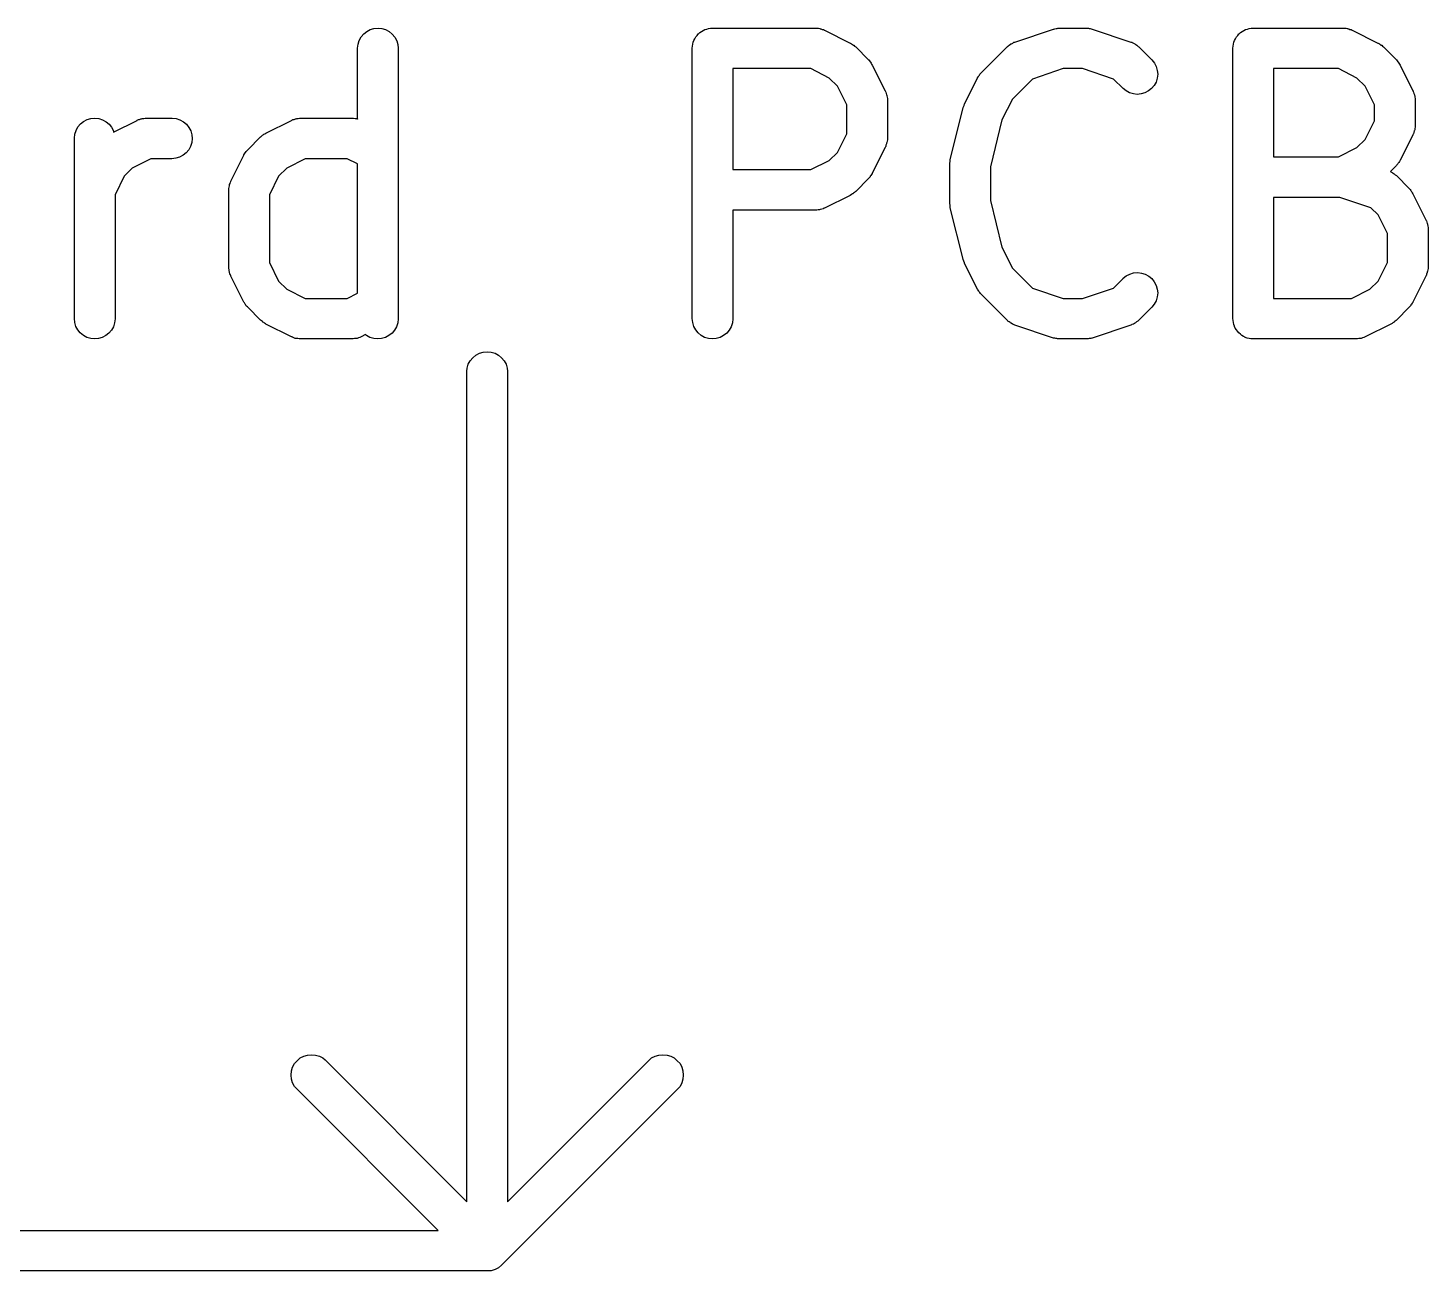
# Model space of a CAD drawing. Extents: x 123.2 to 171.9, y -130.5 to -87.1.
# Drawn here: x 157.2 to 162.38, y -130.47 to -125.88 of the extents above; entities that cross this region are included whole.
import ezdxf

# ---------------------------------------------------------------- set-up
doc = ezdxf.new("R2010")
doc.units = 0
doc.header["$MEASUREMENT"] = 0
doc.layers.add('BLACK', color=7, linetype='CONTINUOUS')

msp = doc.modelspace()

# ---------------------------------------------------------------- linework, layer by layer
at = {"layer": 'BLACK', "linetype": 'CONTINUOUS'}
for p, q in [((158.443, -125.899), (158.454, -125.89)), ((158.454, -125.89), (158.467, -125.883)), ((158.467, -125.883), (158.481, -125.879)), ((158.481, -125.879), (158.496, -125.877)), ((158.496, -125.877), (158.51, -125.879)), ((158.51, -125.879), (158.524, -125.883)), ((158.524, -125.883), (158.537, -125.89)), ((158.537, -125.89), (158.548, -125.9)), ((159.681, -125.899), (159.686, -125.894)), ((159.686, -125.894), (159.692, -125.89)), ((159.692, -125.89), (159.699, -125.886)), ((159.692, -125.89), (159.692, -125.89)), ((159.692, -125.89), (159.692, -125.89)), ((159.699, -125.886), (159.705, -125.883)), ((159.705, -125.883), (159.712, -125.881)), ((159.705, -125.883), (159.705, -125.883)), ((159.705, -125.883), (159.705, -125.883)), ((159.712, -125.881), (159.719, -125.879)), ((159.719, -125.879), (159.726, -125.878)), ((159.719, -125.879), (159.719, -125.879)), ((159.719, -125.879), (159.719, -125.879)), ((159.726, -125.878), (159.733, -125.877)), ((159.733, -125.877), (160.114, -125.877)), ((160.114, -125.877), (160.115, -125.877)), ((160.115, -125.877), (160.118, -125.878)), ((160.118, -125.878), (160.12, -125.878)), ((160.12, -125.878), (160.125, -125.878)), ((160.125, -125.878), (160.13, -125.879)), ((160.13, -125.879), (160.132, -125.88)), ((160.132, -125.88), (160.134, -125.88)), ((160.134, -125.88), (160.139, -125.882)), ((160.139, -125.882), (160.144, -125.883)), ((160.144, -125.883), (160.146, -125.885)), ((160.146, -125.885), (160.148, -125.885)), ((160.148, -125.885), (160.243, -125.933)), ((160.852, -125.929), (160.995, -125.881)), ((160.995, -125.881), (160.996, -125.881)), ((160.996, -125.881), (161, -125.88)), ((161, -125.88), (161.004, -125.879)), ((161.004, -125.879), (161.008, -125.879)), ((161.008, -125.879), (161.011, -125.878)), ((161.011, -125.878), (161.015, -125.878)), ((161.015, -125.878), (161.019, -125.877)), ((161.019, -125.877), (161.114, -125.877)), ((161.114, -125.877), (161.115, -125.877)), ((161.115, -125.877), (161.12, -125.878)), ((161.12, -125.878), (161.124, -125.878)), ((161.124, -125.878), (161.127, -125.879)), ((161.127, -125.879), (161.13, -125.879)), ((161.13, -125.879), (161.134, -125.88)), ((161.134, -125.88), (161.138, -125.881)), ((161.138, -125.881), (161.281, -125.929)), ((161.681, -125.899), (161.686, -125.894)), ((161.686, -125.894), (161.692, -125.89)), ((161.692, -125.89), (161.699, -125.886)), ((161.692, -125.89), (161.692, -125.89)), ((161.692, -125.89), (161.692, -125.89)), ((161.699, -125.886), (161.705, -125.883)), ((161.705, -125.883), (161.712, -125.881)), ((161.705, -125.883), (161.705, -125.883)), ((161.705, -125.883), (161.705, -125.883)), ((161.712, -125.881), (161.719, -125.879)), ((161.719, -125.879), (161.726, -125.878)), ((161.719, -125.879), (161.719, -125.879)), ((161.719, -125.879), (161.719, -125.879)), ((161.726, -125.878), (161.733, -125.877)), ((161.733, -125.877), (162.067, -125.877)), ((162.067, -125.877), (162.068, -125.877)), ((162.068, -125.877), (162.07, -125.878)), ((162.07, -125.878), (162.072, -125.878)), ((162.072, -125.878), (162.077, -125.878)), ((162.077, -125.878), (162.082, -125.879)), ((162.082, -125.879), (162.084, -125.88)), ((162.084, -125.88), (162.087, -125.88)), ((162.087, -125.88), (162.091, -125.882)), ((162.091, -125.882), (162.096, -125.883)), ((162.096, -125.883), (162.098, -125.885)), ((162.098, -125.885), (162.1, -125.885)), ((162.1, -125.885), (162.195, -125.933)), ((158.42, -125.951), (158.422, -125.937)), ((158.422, -125.937), (158.426, -125.923)), ((158.426, -125.923), (158.433, -125.91)), ((158.433, -125.91), (158.443, -125.899)), ((158.548, -125.9), (158.558, -125.911)), ((158.558, -125.911), (158.565, -125.924)), ((158.565, -125.924), (158.569, -125.938)), ((158.569, -125.938), (158.57, -125.952)), ((159.658, -125.951), (159.659, -125.944)), ((159.659, -125.944), (159.66, -125.937)), ((159.66, -125.937), (159.662, -125.93)), ((159.66, -125.937), (159.66, -125.937)), ((159.66, -125.937), (159.66, -125.937)), ((159.662, -125.93), (159.664, -125.923)), ((159.664, -125.923), (159.668, -125.917)), ((159.664, -125.923), (159.664, -125.923)), ((159.664, -125.923), (159.664, -125.923)), ((159.668, -125.917), (159.671, -125.91)), ((159.671, -125.91), (159.676, -125.905)), ((159.671, -125.91), (159.671, -125.91)), ((159.671, -125.91), (159.671, -125.91)), ((159.676, -125.905), (159.68, -125.899)), ((159.68, -125.899), (159.681, -125.899)), ((159.681, -125.899), (159.681, -125.899)), ((160.243, -125.933), (160.244, -125.933)), ((160.244, -125.933), (160.248, -125.936)), ((160.248, -125.936), (160.251, -125.938)), ((160.251, -125.938), (160.254, -125.94)), ((160.254, -125.94), (160.256, -125.941)), ((160.256, -125.941), (160.259, -125.944)), ((160.259, -125.944), (160.263, -125.947)), ((160.263, -125.947), (160.31, -125.995)), ((160.728, -126.042), (160.823, -125.947)), ((160.823, -125.947), (160.824, -125.946)), ((160.824, -125.946), (160.826, -125.945)), ((160.826, -125.945), (160.827, -125.943)), ((160.827, -125.943), (160.831, -125.94)), ((160.831, -125.94), (160.835, -125.937)), ((160.835, -125.937), (160.837, -125.936)), ((160.837, -125.936), (160.839, -125.935)), ((160.839, -125.935), (160.844, -125.933)), ((160.844, -125.933), (160.848, -125.93)), ((160.848, -125.93), (160.85, -125.93)), ((160.85, -125.93), (160.852, -125.929)), ((161.281, -125.929), (161.282, -125.929)), ((161.282, -125.929), (161.284, -125.93)), ((161.284, -125.93), (161.286, -125.931)), ((161.286, -125.931), (161.29, -125.933)), ((161.29, -125.933), (161.295, -125.935)), ((161.295, -125.935), (161.297, -125.937)), ((161.297, -125.937), (161.299, -125.938)), ((161.299, -125.938), (161.303, -125.941)), ((161.303, -125.941), (161.307, -125.944)), ((161.307, -125.944), (161.308, -125.946)), ((161.308, -125.946), (161.31, -125.947)), ((161.31, -125.947), (161.358, -125.995)), ((161.658, -125.951), (161.659, -125.944)), ((161.659, -125.944), (161.66, -125.937)), ((161.66, -125.937), (161.662, -125.93)), ((161.66, -125.937), (161.66, -125.937)), ((161.66, -125.937), (161.66, -125.937)), ((161.662, -125.93), (161.664, -125.923)), ((161.664, -125.923), (161.668, -125.917)), ((161.664, -125.923), (161.664, -125.923)), ((161.664, -125.923), (161.664, -125.923)), ((161.668, -125.917), (161.671, -125.91)), ((161.671, -125.91), (161.676, -125.905)), ((161.671, -125.91), (161.671, -125.91)), ((161.671, -125.91), (161.671, -125.91)), ((161.676, -125.905), (161.68, -125.899)), ((161.68, -125.899), (161.681, -125.899)), ((161.681, -125.899), (161.681, -125.899)), ((162.195, -125.933), (162.196, -125.933)), ((162.196, -125.933), (162.2, -125.936)), ((162.2, -125.936), (162.204, -125.938)), ((162.204, -125.938), (162.206, -125.94)), ((162.206, -125.94), (162.209, -125.941)), ((162.209, -125.941), (162.212, -125.944)), ((162.212, -125.944), (162.215, -125.947)), ((162.215, -125.947), (162.263, -125.995)), ((158.42, -125.952), (158.42, -125.951)), ((158.42, -126.214), (158.42, -125.952)), ((158.57, -125.952), (158.57, -126.952)), ((159.658, -125.952), (159.658, -125.951)), ((159.658, -126.952), (159.658, -125.952)), ((159.658, -125.952), (159.658, -125.952)), ((159.658, -125.952), (159.658, -125.952)), ((159.658, -125.952), (159.658, -125.952)), ((160.31, -125.995), (160.311, -125.995)), ((160.311, -125.995), (160.314, -125.999)), ((160.314, -125.999), (160.316, -126.002)), ((160.316, -126.002), (160.318, -126.004)), ((161.358, -125.995), (161.359, -125.995)), ((161.359, -125.995), (161.368, -126.007)), ((161.658, -125.952), (161.658, -125.951)), ((161.658, -126.952), (161.658, -125.952)), ((161.658, -125.952), (161.658, -125.952)), ((161.658, -125.952), (161.658, -125.952)), ((161.658, -125.952), (161.658, -125.952)), ((162.263, -125.995), (162.263, -125.995)), ((162.263, -125.995), (162.266, -125.999)), ((162.266, -125.999), (162.269, -126.002)), ((162.269, -126.002), (162.27, -126.004)), ((159.808, -126.027), (159.808, -126.401)), ((160.097, -126.027), (159.808, -126.027)), ((160.165, -126.062), (160.097, -126.027)), ((160.318, -126.004), (160.32, -126.007)), ((160.32, -126.007), (160.322, -126.011)), ((160.322, -126.011), (160.324, -126.014)), ((160.324, -126.014), (160.372, -126.109)), ((160.719, -126.054), (160.721, -126.051)), ((160.721, -126.051), (160.722, -126.048)), ((160.722, -126.048), (160.725, -126.045)), ((160.725, -126.045), (160.728, -126.042)), ((161.031, -126.027), (160.917, -126.066)), ((161.102, -126.027), (161.031, -126.027)), ((161.217, -126.066), (161.102, -126.027)), ((161.368, -126.007), (161.374, -126.02)), ((161.374, -126.02), (161.378, -126.034)), ((161.378, -126.034), (161.38, -126.048)), ((161.38, -126.048), (161.378, -126.063)), ((161.808, -126.027), (161.808, -126.354)), ((162.049, -126.027), (161.808, -126.027)), ((162.117, -126.062), (162.049, -126.027)), ((162.27, -126.004), (162.272, -126.007)), ((162.272, -126.007), (162.274, -126.011)), ((162.274, -126.011), (162.277, -126.014)), ((162.277, -126.014), (162.324, -126.109)), ((160.196, -126.092), (160.165, -126.062)), ((160.23, -126.161), (160.196, -126.092)), ((160.666, -126.157), (160.714, -126.062)), ((160.714, -126.061), (160.717, -126.057)), ((160.714, -126.062), (160.714, -126.061)), ((160.717, -126.057), (160.719, -126.054)), ((160.917, -126.066), (160.843, -126.14)), ((161.252, -126.101), (161.217, -126.066)), ((161.263, -126.11), (161.252, -126.101)), ((161.357, -126.101), (161.346, -126.11)), ((161.367, -126.09), (161.357, -126.101)), ((161.374, -126.077), (161.367, -126.09)), ((161.378, -126.063), (161.374, -126.077)), ((162.148, -126.092), (162.117, -126.062)), ((162.182, -126.161), (162.148, -126.092)), ((160.372, -126.109), (160.372, -126.11)), ((160.372, -126.11), (160.373, -126.112)), ((160.373, -126.112), (160.374, -126.114)), ((160.374, -126.114), (160.376, -126.119)), ((160.376, -126.119), (160.377, -126.124)), ((160.377, -126.124), (160.378, -126.126)), ((160.378, -126.126), (160.378, -126.128)), ((160.378, -126.128), (160.379, -126.133)), ((160.379, -126.133), (160.38, -126.138)), ((160.38, -126.138), (160.38, -126.141)), ((160.38, -126.141), (160.38, -126.143)), ((160.38, -126.143), (160.38, -126.286)), ((160.666, -126.158), (160.666, -126.157)), ((160.666, -126.157), (160.666, -126.157)), ((160.843, -126.14), (160.804, -126.217)), ((161.276, -126.117), (161.263, -126.11)), ((161.29, -126.121), (161.276, -126.117)), ((161.304, -126.123), (161.29, -126.121)), ((161.319, -126.121), (161.304, -126.123)), ((161.333, -126.117), (161.319, -126.121)), ((161.346, -126.11), (161.333, -126.117)), ((162.324, -126.109), (162.325, -126.11)), ((162.325, -126.11), (162.325, -126.112)), ((162.325, -126.112), (162.326, -126.114)), ((162.326, -126.114), (162.328, -126.119)), ((162.328, -126.119), (162.33, -126.124)), ((162.33, -126.124), (162.33, -126.126)), ((162.33, -126.126), (162.331, -126.128)), ((162.331, -126.128), (162.331, -126.133)), ((162.331, -126.133), (162.332, -126.138)), ((162.332, -126.138), (162.332, -126.141)), ((162.332, -126.141), (162.332, -126.143)), ((162.332, -126.143), (162.332, -126.238)), ((160.23, -126.268), (160.23, -126.161)), ((160.613, -126.363), (160.661, -126.172)), ((160.661, -126.171), (160.664, -126.164)), ((160.661, -126.172), (160.661, -126.171)), ((160.661, -126.171), (160.661, -126.171)), ((160.661, -126.171), (160.661, -126.171)), ((160.664, -126.164), (160.666, -126.158)), ((162.182, -126.22), (162.182, -126.161)), ((157.374, -126.27), (157.379, -126.256)), ((157.379, -126.256), (157.386, -126.243)), ((157.386, -126.243), (157.395, -126.232)), ((157.395, -126.232), (157.407, -126.223)), ((157.407, -126.223), (157.42, -126.216)), ((157.42, -126.216), (157.434, -126.212)), ((157.434, -126.212), (157.448, -126.211)), ((157.448, -126.211), (157.463, -126.212)), ((157.463, -126.212), (157.477, -126.217)), ((157.477, -126.217), (157.49, -126.224)), ((157.49, -126.224), (157.501, -126.233)), ((157.501, -126.233), (157.51, -126.244)), ((157.51, -126.244), (157.517, -126.257)), ((157.517, -126.257), (157.518, -126.262)), ((157.518, -126.262), (157.605, -126.219)), ((157.605, -126.218), (157.608, -126.217)), ((157.605, -126.219), (157.605, -126.218)), ((157.608, -126.217), (157.61, -126.216)), ((157.61, -126.216), (157.614, -126.215)), ((157.614, -126.215), (157.619, -126.213)), ((157.619, -126.213), (157.621, -126.213)), ((157.621, -126.213), (157.624, -126.212)), ((157.624, -126.212), (157.629, -126.212)), ((157.629, -126.212), (157.634, -126.211)), ((157.634, -126.211), (157.636, -126.211)), ((157.636, -126.211), (157.638, -126.211)), ((157.638, -126.211), (157.733, -126.211)), ((157.733, -126.211), (157.734, -126.211)), ((157.734, -126.211), (157.749, -126.212)), ((157.749, -126.212), (157.763, -126.217)), ((157.763, -126.217), (157.776, -126.224)), ((157.776, -126.224), (157.787, -126.233)), ((157.787, -126.233), (157.796, -126.245)), ((157.796, -126.245), (157.803, -126.258)), ((157.803, -126.258), (157.807, -126.272)), ((158.081, -126.266), (158.176, -126.219)), ((158.176, -126.219), (158.177, -126.218)), ((158.177, -126.218), (158.179, -126.217)), ((158.179, -126.217), (158.181, -126.216)), ((158.181, -126.216), (158.186, -126.215)), ((158.186, -126.215), (158.191, -126.213)), ((158.191, -126.213), (158.193, -126.213)), ((158.193, -126.213), (158.195, -126.212)), ((158.195, -126.212), (158.2, -126.212)), ((158.2, -126.212), (158.205, -126.211)), ((158.205, -126.211), (158.207, -126.211)), ((158.207, -126.211), (158.21, -126.211)), ((158.21, -126.211), (158.4, -126.211)), ((158.4, -126.211), (158.401, -126.211)), ((158.401, -126.211), (158.403, -126.211)), ((158.403, -126.211), (158.405, -126.211)), ((158.405, -126.211), (158.411, -126.212)), ((158.411, -126.212), (158.416, -126.212)), ((158.416, -126.212), (158.418, -126.213)), ((158.418, -126.213), (158.42, -126.213)), ((158.42, -126.213), (158.42, -126.214)), ((160.804, -126.217), (160.761, -126.39)), ((162.148, -126.289), (162.182, -126.22)), ((162.329, -126.258), (162.328, -126.263)), ((162.33, -126.256), (162.329, -126.258)), ((162.331, -126.254), (162.33, -126.256)), ((162.332, -126.244), (162.331, -126.249)), ((162.331, -126.249), (162.331, -126.254)), ((162.332, -126.238), (162.332, -126.239)), ((162.332, -126.239), (162.332, -126.241)), ((162.332, -126.241), (162.332, -126.244)), ((157.373, -126.285), (157.374, -126.27)), ((157.373, -126.286), (157.373, -126.285)), ((157.373, -126.952), (157.373, -126.286)), ((157.807, -126.301), (157.802, -126.315)), ((157.807, -126.272), (157.808, -126.286)), ((157.808, -126.286), (157.807, -126.301)), ((158.014, -126.328), (158.061, -126.28)), ((158.061, -126.28), (158.062, -126.28)), ((158.062, -126.28), (158.065, -126.277)), ((158.065, -126.277), (158.068, -126.274)), ((158.068, -126.274), (158.071, -126.272)), ((158.071, -126.272), (158.073, -126.27)), ((158.073, -126.27), (158.077, -126.268)), ((158.077, -126.268), (158.081, -126.266)), ((160.196, -126.337), (160.23, -126.268)), ((160.375, -126.31), (160.374, -126.315)), ((160.377, -126.306), (160.375, -126.31)), ((160.378, -126.301), (160.377, -126.303)), ((160.377, -126.303), (160.377, -126.306)), ((160.379, -126.296), (160.378, -126.301)), ((160.38, -126.291), (160.379, -126.296)), ((160.38, -126.286), (160.38, -126.287)), ((160.38, -126.287), (160.38, -126.289)), ((160.38, -126.289), (160.38, -126.291)), ((162.117, -126.319), (162.148, -126.289)), ((162.324, -126.272), (162.277, -126.367)), ((162.325, -126.27), (162.324, -126.272)), ((162.326, -126.268), (162.325, -126.27)), ((162.328, -126.263), (162.326, -126.268)), ((157.656, -126.361), (157.587, -126.395)), ((157.733, -126.361), (157.656, -126.361)), ((157.748, -126.359), (157.733, -126.361)), ((157.762, -126.355), (157.748, -126.359)), ((157.775, -126.348), (157.762, -126.355)), ((157.786, -126.339), (157.775, -126.348)), ((157.796, -126.328), (157.786, -126.339)), ((157.802, -126.315), (157.796, -126.328)), ((157.952, -126.443), (158, -126.347)), ((158, -126.346), (158.002, -126.343)), ((158, -126.347), (158, -126.346)), ((158.002, -126.343), (158.004, -126.339)), ((158.004, -126.339), (158.006, -126.337)), ((158.006, -126.337), (158.008, -126.334)), ((158.008, -126.334), (158.011, -126.331)), ((158.011, -126.331), (158.014, -126.328)), ((158.227, -126.361), (158.159, -126.395)), ((158.382, -126.361), (158.227, -126.361)), ((158.42, -126.38), (158.382, -126.361)), ((160.165, -126.367), (160.196, -126.337)), ((160.372, -126.319), (160.324, -126.414)), ((160.373, -126.317), (160.372, -126.319)), ((160.374, -126.315), (160.373, -126.317)), ((160.612, -126.365), (160.613, -126.364)), ((160.613, -126.364), (160.613, -126.363)), ((161.808, -126.354), (162.049, -126.354)), ((162.049, -126.354), (162.117, -126.319)), ((157.587, -126.395), (157.557, -126.425)), ((158.159, -126.395), (158.128, -126.425)), ((158.42, -126.858), (158.42, -126.38)), ((159.808, -126.401), (160.097, -126.401)), ((160.097, -126.401), (160.165, -126.367)), ((160.324, -126.415), (160.321, -126.419)), ((160.324, -126.414), (160.324, -126.415)), ((160.611, -126.377), (160.612, -126.371)), ((160.611, -126.379), (160.611, -126.377)), ((160.611, -126.38), (160.611, -126.379)), ((160.611, -126.381), (160.611, -126.38)), ((160.611, -126.524), (160.611, -126.381)), ((160.612, -126.371), (160.612, -126.365)), ((160.761, -126.39), (160.761, -126.515)), ((162.263, -126.386), (162.241, -126.408)), ((162.241, -126.408), (162.243, -126.409)), ((162.243, -126.409), (162.248, -126.412)), ((162.248, -126.412), (162.249, -126.413)), ((162.249, -126.413), (162.251, -126.414)), ((162.251, -126.414), (162.255, -126.417)), ((162.265, -126.383), (162.263, -126.386)), ((162.268, -126.38), (162.265, -126.383)), ((162.27, -126.377), (162.268, -126.38)), ((162.272, -126.375), (162.27, -126.377)), ((162.274, -126.371), (162.272, -126.375)), ((162.276, -126.368), (162.274, -126.371)), ((162.277, -126.367), (162.276, -126.368)), ((157.557, -126.425), (157.523, -126.494)), ((157.944, -126.471), (157.945, -126.466)), ((157.945, -126.466), (157.946, -126.461)), ((157.946, -126.458), (157.947, -126.456)), ((157.946, -126.461), (157.946, -126.458)), ((157.947, -126.456), (157.949, -126.452)), ((157.949, -126.452), (157.95, -126.447)), ((157.95, -126.447), (157.951, -126.445)), ((157.951, -126.445), (157.952, -126.443)), ((158.128, -126.425), (158.094, -126.494)), ((160.31, -126.434), (160.263, -126.482)), ((160.313, -126.431), (160.31, -126.434)), ((160.316, -126.428), (160.313, -126.431)), ((160.317, -126.425), (160.316, -126.428)), ((160.319, -126.423), (160.317, -126.425)), ((160.321, -126.419), (160.319, -126.423)), ((162.255, -126.417), (162.259, -126.42)), ((162.259, -126.42), (162.261, -126.422)), ((162.261, -126.422), (162.263, -126.423)), ((162.263, -126.423), (162.31, -126.471)), ((157.523, -126.494), (157.523, -126.952)), ((157.944, -126.473), (157.944, -126.471)), ((157.944, -126.475), (157.944, -126.473)), ((157.944, -126.476), (157.944, -126.475)), ((157.944, -126.762), (157.944, -126.476)), ((158.094, -126.494), (158.094, -126.744)), ((160.243, -126.496), (160.148, -126.543)), ((160.247, -126.493), (160.243, -126.496)), ((160.25, -126.491), (160.247, -126.493)), ((160.253, -126.49), (160.25, -126.491)), ((160.255, -126.488), (160.253, -126.49)), ((160.259, -126.485), (160.255, -126.488)), ((160.262, -126.482), (160.259, -126.485)), ((160.263, -126.482), (160.262, -126.482)), ((160.761, -126.515), (160.804, -126.688)), ((161.808, -126.504), (161.808, -126.877)), ((162.054, -126.504), (161.808, -126.504)), ((162.169, -126.542), (162.054, -126.504)), ((162.31, -126.471), (162.311, -126.472)), ((162.311, -126.472), (162.314, -126.475)), ((162.314, -126.475), (162.316, -126.478)), ((162.316, -126.478), (162.318, -126.481)), ((162.318, -126.481), (162.32, -126.483)), ((162.32, -126.483), (162.322, -126.487)), ((162.322, -126.487), (162.324, -126.49)), ((162.324, -126.49), (162.372, -126.586)), ((160.114, -126.551), (159.808, -126.551)), ((159.808, -126.551), (159.808, -126.952)), ((160.116, -126.551), (160.114, -126.551)), ((160.119, -126.551), (160.116, -126.551)), ((160.124, -126.55), (160.119, -126.551)), ((160.129, -126.55), (160.124, -126.55)), ((160.131, -126.549), (160.129, -126.55)), ((160.133, -126.549), (160.131, -126.549)), ((160.138, -126.547), (160.133, -126.549)), ((160.143, -126.546), (160.138, -126.547)), ((160.145, -126.544), (160.143, -126.546)), ((160.147, -126.544), (160.145, -126.544)), ((160.148, -126.543), (160.147, -126.544)), ((160.611, -126.525), (160.611, -126.524)), ((160.611, -126.526), (160.611, -126.525)), ((160.612, -126.532), (160.611, -126.526)), ((160.612, -126.538), (160.612, -126.532)), ((160.613, -126.54), (160.612, -126.538)), ((160.613, -126.541), (160.613, -126.54)), ((160.613, -126.542), (160.613, -126.541)), ((160.661, -126.732), (160.613, -126.542)), ((162.196, -126.568), (162.169, -126.542)), ((162.23, -126.637), (162.196, -126.568)), ((162.372, -126.586), (162.372, -126.586)), ((162.372, -126.586), (162.373, -126.589)), ((162.373, -126.589), (162.374, -126.59)), ((162.374, -126.59), (162.376, -126.595)), ((162.376, -126.595), (162.377, -126.6)), ((162.377, -126.6), (162.378, -126.602)), ((162.378, -126.602), (162.378, -126.604)), ((162.378, -126.604), (162.379, -126.61)), ((162.379, -126.61), (162.38, -126.615)), ((162.38, -126.615), (162.38, -126.617)), ((162.38, -126.617), (162.38, -126.619)), ((162.38, -126.619), (162.38, -126.762)), ((162.23, -126.744), (162.23, -126.637)), ((160.804, -126.688), (160.843, -126.765)), ((157.944, -126.764), (157.944, -126.762)), ((157.944, -126.766), (157.944, -126.764)), ((157.945, -126.771), (157.944, -126.766)), ((157.945, -126.776), (157.945, -126.771)), ((157.946, -126.779), (157.945, -126.776)), ((158.094, -126.744), (158.128, -126.813)), ((160.661, -126.733), (160.661, -126.732)), ((160.663, -126.74), (160.661, -126.733)), ((160.661, -126.733), (160.661, -126.733)), ((160.665, -126.746), (160.663, -126.74)), ((160.666, -126.747), (160.665, -126.746)), ((160.666, -126.748), (160.666, -126.747)), ((160.666, -126.747), (160.666, -126.747)), ((160.714, -126.843), (160.666, -126.748)), ((160.843, -126.765), (160.917, -126.839)), ((162.196, -126.813), (162.23, -126.744)), ((162.378, -126.777), (162.377, -126.78)), ((162.379, -126.772), (162.378, -126.777)), ((162.38, -126.767), (162.379, -126.772)), ((162.38, -126.762), (162.38, -126.763)), ((162.38, -126.763), (162.38, -126.765)), ((162.38, -126.765), (162.38, -126.767)), ((157.946, -126.781), (157.946, -126.779)), ((157.948, -126.786), (157.946, -126.781)), ((157.95, -126.79), (157.948, -126.786)), ((157.951, -126.792), (157.95, -126.79)), ((157.952, -126.795), (157.951, -126.792)), ((158, -126.891), (157.952, -126.795)), ((157.952, -126.795), (157.952, -126.795)), ((158.128, -126.813), (158.159, -126.843)), ((161.217, -126.839), (161.252, -126.804)), ((161.252, -126.803), (161.264, -126.794)), ((161.252, -126.804), (161.252, -126.803)), ((161.264, -126.794), (161.277, -126.788)), ((161.277, -126.788), (161.291, -126.783)), ((161.291, -126.783), (161.306, -126.782)), ((161.306, -126.782), (161.32, -126.784)), ((161.32, -126.784), (161.334, -126.788)), ((161.334, -126.788), (161.347, -126.795)), ((161.347, -126.795), (161.358, -126.804)), ((161.358, -126.804), (161.367, -126.816)), ((161.367, -126.816), (161.374, -126.829)), ((161.374, -126.829), (161.378, -126.843)), ((162.165, -126.843), (162.196, -126.813)), ((162.372, -126.795), (162.324, -126.891)), ((162.373, -126.793), (162.372, -126.795)), ((162.374, -126.791), (162.373, -126.793)), ((162.375, -126.787), (162.374, -126.791)), ((162.377, -126.782), (162.375, -126.787)), ((162.377, -126.78), (162.377, -126.782)), ((158.159, -126.843), (158.227, -126.877)), ((158.227, -126.877), (158.382, -126.877)), ((158.382, -126.877), (158.42, -126.858)), ((160.716, -126.847), (160.714, -126.843)), ((160.718, -126.85), (160.716, -126.847)), ((160.72, -126.853), (160.718, -126.85)), ((160.722, -126.855), (160.72, -126.853)), ((160.725, -126.859), (160.722, -126.855)), ((160.727, -126.862), (160.725, -126.859)), ((160.728, -126.863), (160.727, -126.862)), ((160.823, -126.958), (160.728, -126.863)), ((160.917, -126.839), (161.031, -126.877)), ((161.031, -126.877), (161.102, -126.877)), ((161.102, -126.877), (161.217, -126.839)), ((161.378, -126.872), (161.374, -126.886)), ((161.378, -126.843), (161.38, -126.857)), ((161.38, -126.857), (161.378, -126.872)), ((161.808, -126.877), (162.097, -126.877)), ((162.097, -126.877), (162.165, -126.843)), ((158.002, -126.894), (158, -126.891)), ((158.004, -126.898), (158.002, -126.894)), ((158.006, -126.9), (158.004, -126.898)), ((158.007, -126.903), (158.006, -126.9)), ((158.01, -126.906), (158.007, -126.903)), ((158.013, -126.909), (158.01, -126.906)), ((158.014, -126.91), (158.013, -126.909)), ((158.061, -126.958), (158.014, -126.91)), ((161.358, -126.91), (161.31, -126.958)), ((161.367, -126.899), (161.358, -126.91)), ((161.374, -126.886), (161.367, -126.899)), ((162.31, -126.91), (162.263, -126.958)), ((162.313, -126.907), (162.31, -126.91)), ((162.316, -126.904), (162.313, -126.907)), ((162.317, -126.901), (162.316, -126.904)), ((162.319, -126.899), (162.317, -126.901)), ((162.321, -126.895), (162.319, -126.899)), ((162.324, -126.892), (162.321, -126.895)), ((162.324, -126.891), (162.324, -126.892)), ((157.374, -126.967), (157.373, -126.952)), ((157.378, -126.981), (157.374, -126.967)), ((157.385, -126.994), (157.378, -126.981)), ((157.517, -126.982), (157.51, -126.995)), ((157.521, -126.968), (157.517, -126.982)), ((157.523, -126.953), (157.521, -126.968)), ((157.523, -126.952), (157.523, -126.953)), ((158.065, -126.96), (158.061, -126.958)), ((158.068, -126.963), (158.065, -126.96)), ((158.07, -126.965), (158.068, -126.963)), ((158.073, -126.967), (158.07, -126.965)), ((158.076, -126.969), (158.073, -126.967)), ((158.08, -126.971), (158.076, -126.969)), ((158.081, -126.972), (158.08, -126.971)), ((158.176, -127.019), (158.081, -126.972)), ((158.564, -126.982), (158.557, -126.995)), ((158.569, -126.968), (158.564, -126.982)), ((158.57, -126.953), (158.569, -126.968)), ((158.57, -126.952), (158.57, -126.953)), ((159.66, -126.967), (159.658, -126.952)), ((159.664, -126.981), (159.66, -126.967)), ((159.671, -126.994), (159.664, -126.981)), ((159.802, -126.982), (159.795, -126.995)), ((159.807, -126.968), (159.802, -126.982)), ((159.808, -126.953), (159.807, -126.968)), ((159.808, -126.952), (159.808, -126.953)), ((160.825, -126.959), (160.823, -126.958)), ((160.826, -126.961), (160.825, -126.959)), ((160.831, -126.964), (160.826, -126.961)), ((160.834, -126.967), (160.831, -126.964)), ((160.836, -126.968), (160.834, -126.967)), ((160.838, -126.969), (160.836, -126.968)), ((160.843, -126.972), (160.838, -126.969)), ((160.847, -126.974), (160.843, -126.972)), ((160.849, -126.975), (160.847, -126.974)), ((160.851, -126.976), (160.849, -126.975)), ((160.852, -126.976), (160.851, -126.976)), ((160.995, -127.024), (160.852, -126.976)), ((161.281, -126.976), (161.138, -127.024)), ((161.283, -126.975), (161.281, -126.976)), ((161.285, -126.974), (161.283, -126.975)), ((161.29, -126.972), (161.285, -126.974)), ((161.294, -126.97), (161.29, -126.972)), ((161.296, -126.969), (161.294, -126.97)), ((161.298, -126.968), (161.296, -126.969)), ((161.302, -126.964), (161.298, -126.968)), ((161.306, -126.962), (161.302, -126.964)), ((161.308, -126.96), (161.306, -126.962)), ((161.309, -126.959), (161.308, -126.96)), ((161.31, -126.958), (161.309, -126.959)), ((161.659, -126.959), (161.658, -126.952)), ((161.66, -126.966), (161.659, -126.959)), ((161.66, -126.967), (161.66, -126.966)), ((161.662, -126.974), (161.66, -126.967)), ((161.66, -126.967), (161.66, -126.967)), ((161.664, -126.98), (161.662, -126.974)), ((161.664, -126.981), (161.664, -126.98)), ((161.667, -126.987), (161.664, -126.981)), ((161.664, -126.981), (161.664, -126.981)), ((162.243, -126.972), (162.148, -127.019)), ((162.247, -126.97), (162.243, -126.972)), ((162.25, -126.968), (162.247, -126.97)), ((162.253, -126.966), (162.25, -126.968)), ((162.255, -126.964), (162.253, -126.966)), ((162.259, -126.961), (162.255, -126.964)), ((162.262, -126.959), (162.259, -126.961)), ((162.263, -126.958), (162.262, -126.959)), ((157.394, -127.005), (157.385, -126.994)), ((157.406, -127.015), (157.394, -127.005)), ((157.419, -127.022), (157.406, -127.015)), ((157.433, -127.026), (157.419, -127.022)), ((157.447, -127.027), (157.433, -127.026)), ((157.462, -127.026), (157.447, -127.027)), ((157.476, -127.022), (157.462, -127.026)), ((157.489, -127.015), (157.476, -127.022)), ((157.5, -127.006), (157.489, -127.015)), ((157.51, -126.995), (157.5, -127.006)), ((158.178, -127.02), (158.176, -127.019)), ((158.18, -127.021), (158.178, -127.02)), ((158.185, -127.023), (158.18, -127.021)), ((158.19, -127.025), (158.185, -127.023)), ((158.192, -127.025), (158.19, -127.025)), ((158.194, -127.026), (158.192, -127.025)), ((158.199, -127.026), (158.194, -127.026)), ((158.204, -127.027), (158.199, -127.026)), ((158.206, -127.027), (158.204, -127.027)), ((158.208, -127.027), (158.206, -127.027)), ((158.21, -127.027), (158.208, -127.027)), ((158.4, -127.027), (158.21, -127.027)), ((158.402, -127.027), (158.4, -127.027)), ((158.404, -127.027), (158.402, -127.027)), ((158.409, -127.026), (158.404, -127.027)), ((158.415, -127.026), (158.409, -127.026)), ((158.417, -127.025), (158.415, -127.026)), ((158.419, -127.025), (158.417, -127.025)), ((158.424, -127.023), (158.419, -127.025)), ((158.429, -127.022), (158.424, -127.023)), ((158.431, -127.021), (158.429, -127.022)), ((158.433, -127.02), (158.431, -127.021)), ((158.434, -127.019), (158.433, -127.02)), ((158.45, -127.011), (158.434, -127.019)), ((158.453, -127.015), (158.45, -127.011)), ((158.466, -127.022), (158.453, -127.015)), ((158.48, -127.026), (158.466, -127.022)), ((158.495, -127.027), (158.48, -127.026)), ((158.509, -127.026), (158.495, -127.027)), ((158.523, -127.022), (158.509, -127.026)), ((158.536, -127.015), (158.523, -127.022)), ((158.548, -127.006), (158.536, -127.015)), ((158.557, -126.995), (158.548, -127.006)), ((159.68, -127.005), (159.671, -126.994)), ((159.691, -127.015), (159.68, -127.005)), ((159.704, -127.022), (159.691, -127.015)), ((159.718, -127.026), (159.704, -127.022)), ((159.733, -127.027), (159.718, -127.026)), ((159.747, -127.026), (159.733, -127.027)), ((159.761, -127.022), (159.747, -127.026)), ((159.774, -127.015), (159.761, -127.022)), ((159.786, -127.006), (159.774, -127.015)), ((159.795, -126.995), (159.786, -127.006)), ((160.999, -127.024), (160.995, -127.024)), ((161.003, -127.026), (160.999, -127.024)), ((161.007, -127.026), (161.003, -127.026)), ((161.01, -127.027), (161.007, -127.026)), ((161.014, -127.027), (161.01, -127.027)), ((161.018, -127.027), (161.014, -127.027)), ((161.019, -127.027), (161.018, -127.027)), ((161.114, -127.027), (161.019, -127.027)), ((161.118, -127.027), (161.114, -127.027)), ((161.123, -127.027), (161.118, -127.027)), ((161.126, -127.026), (161.123, -127.027)), ((161.129, -127.026), (161.126, -127.026)), ((161.133, -127.025), (161.129, -127.026)), ((161.137, -127.024), (161.133, -127.025)), ((161.138, -127.024), (161.137, -127.024)), ((161.671, -126.993), (161.667, -126.987)), ((161.671, -126.994), (161.671, -126.993)), ((161.675, -126.999), (161.671, -126.994)), ((161.671, -126.994), (161.671, -126.994)), ((161.68, -127.005), (161.675, -126.999)), ((161.686, -127.01), (161.68, -127.005)), ((161.68, -127.005), (161.68, -127.005)), ((161.68, -127.005), (161.68, -127.005)), ((161.691, -127.014), (161.686, -127.01)), ((161.691, -127.015), (161.691, -127.014)), ((161.691, -127.014), (161.691, -127.014)), ((161.698, -127.018), (161.691, -127.015)), ((161.704, -127.021), (161.698, -127.018)), ((161.704, -127.022), (161.704, -127.021)), ((161.704, -127.021), (161.704, -127.021)), ((161.711, -127.024), (161.704, -127.022)), ((161.718, -127.026), (161.711, -127.024)), ((161.725, -127.027), (161.718, -127.026)), ((161.718, -127.026), (161.718, -127.026)), ((161.718, -127.026), (161.718, -127.026)), ((161.732, -127.027), (161.725, -127.027)), ((161.733, -127.027), (161.732, -127.027)), ((162.114, -127.027), (161.733, -127.027)), ((161.733, -127.027), (161.733, -127.027)), ((161.733, -127.027), (161.733, -127.027)), ((161.733, -127.027), (161.733, -127.027)), ((162.116, -127.027), (162.114, -127.027)), ((162.119, -127.027), (162.116, -127.027)), ((162.124, -127.026), (162.119, -127.027)), ((162.129, -127.026), (162.124, -127.026)), ((162.131, -127.025), (162.129, -127.026)), ((162.133, -127.025), (162.131, -127.025)), ((162.138, -127.023), (162.133, -127.025)), ((162.143, -127.022), (162.138, -127.023)), ((162.145, -127.021), (162.143, -127.022)), ((162.147, -127.02), (162.145, -127.021)), ((162.148, -127.019), (162.147, -127.02)), ((158.847, -127.097), (158.858, -127.087)), ((158.858, -127.087), (158.871, -127.08)), ((158.871, -127.08), (158.885, -127.076)), ((158.885, -127.076), (158.9, -127.075)), ((158.9, -127.075), (158.915, -127.076)), ((158.915, -127.076), (158.929, -127.08)), ((158.929, -127.08), (158.942, -127.087)), ((158.942, -127.087), (158.953, -127.097)), ((158.825, -127.146), (158.826, -127.135)), ((158.826, -127.135), (158.83, -127.121)), ((158.83, -127.121), (158.837, -127.108)), ((158.837, -127.108), (158.847, -127.097)), ((158.953, -127.097), (158.963, -127.108)), ((158.963, -127.108), (158.97, -127.121)), ((158.97, -127.121), (158.974, -127.135)), ((158.974, -127.135), (158.975, -127.146)), ((158.825, -130.219), (158.825, -127.146)), ((158.975, -127.146), (158.975, -130.219)), ((158.221, -129.68), (158.235, -129.676)), ((158.235, -129.676), (158.25, -129.675)), ((158.25, -129.675), (158.265, -129.676)), ((158.265, -129.676), (158.279, -129.68)), ((159.521, -129.68), (159.535, -129.676)), ((159.535, -129.676), (159.55, -129.675)), ((159.55, -129.675), (159.565, -129.676)), ((159.565, -129.676), (159.579, -129.68)), ((158.176, -129.735), (158.18, -129.721)), ((158.18, -129.721), (158.187, -129.708)), ((158.187, -129.708), (158.197, -129.697)), ((158.197, -129.697), (158.208, -129.687)), ((158.208, -129.687), (158.221, -129.68)), ((158.279, -129.68), (158.292, -129.687)), ((158.292, -129.687), (158.3, -129.694)), ((158.3, -129.694), (158.825, -130.219)), ((158.975, -130.219), (159.5, -129.694)), ((159.5, -129.694), (159.508, -129.687)), ((159.508, -129.687), (159.521, -129.68)), ((159.579, -129.68), (159.592, -129.687)), ((159.592, -129.687), (159.603, -129.697)), ((159.603, -129.697), (159.613, -129.708)), ((159.613, -129.708), (159.62, -129.721)), ((159.62, -129.721), (159.624, -129.735)), ((158.175, -129.75), (158.176, -129.735)), ((158.176, -129.765), (158.175, -129.75)), ((158.18, -129.779), (158.176, -129.765)), ((158.187, -129.792), (158.18, -129.779)), ((159.62, -129.779), (159.613, -129.792)), ((159.624, -129.765), (159.62, -129.779)), ((159.624, -129.735), (159.625, -129.75)), ((159.625, -129.75), (159.624, -129.765)), ((158.194, -129.8), (158.187, -129.792)), ((158.719, -130.325), (158.194, -129.8)), ((159.606, -129.8), (158.956, -130.45)), ((159.613, -129.792), (159.606, -129.8)), ((152.599, -130.325), (158.719, -130.325)), ((158.953, -130.453), (158.942, -130.463)), ((158.956, -130.45), (158.953, -130.453)), ((158.896, -130.475), (149.832, -130.475)), ((158.9, -130.475), (158.896, -130.475)), ((158.904, -130.475), (158.9, -130.475)), ((158.915, -130.474), (158.904, -130.475)), ((158.929, -130.47), (158.915, -130.474)), ((158.942, -130.463), (158.929, -130.47))]:
    msp.add_line(p, q, dxfattribs=at)

doc.saveas('drawing.dxf')
